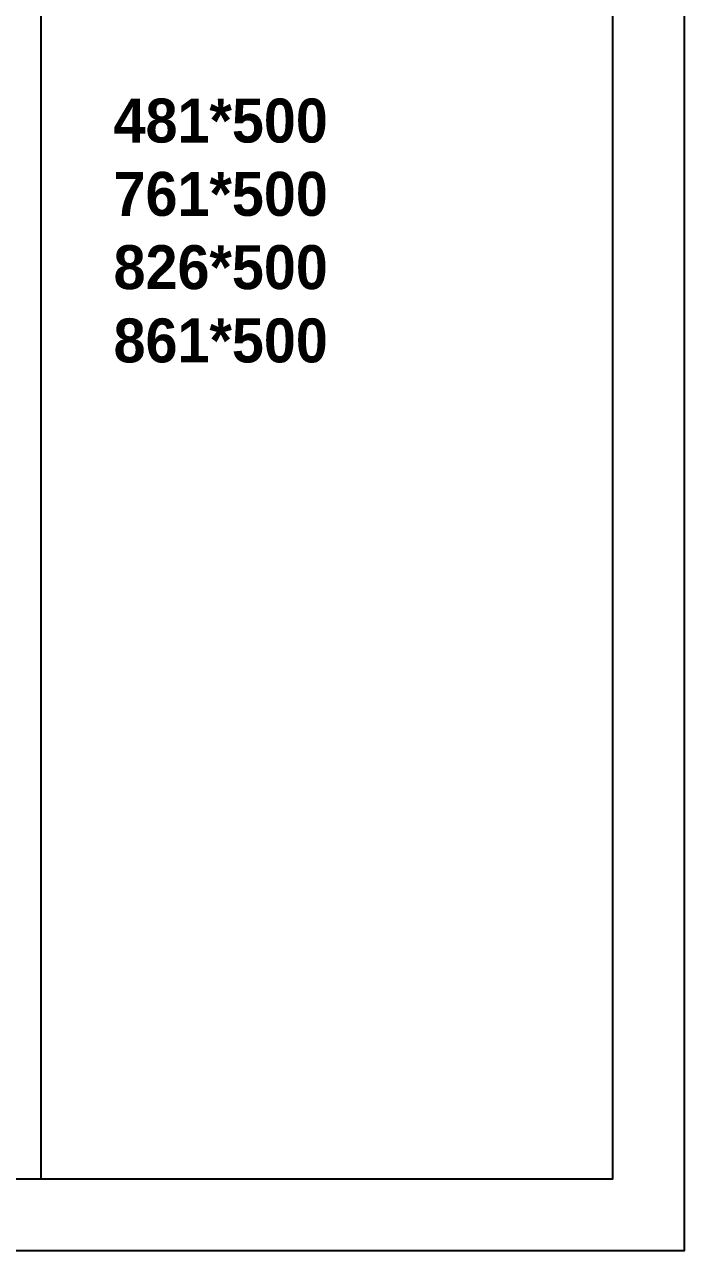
# Model space of a CAD drawing. Header units: millimetres. Extents: x -44117 to 256353, y -2095463 to 65325.
# Drawn here: x 99855 to 101017, y -1009328 to -1007170 of the extents above; entities that cross this region are included whole.
import ezdxf

# ---------------------------------------------------------------- set-up
doc = ezdxf.new("R2010")
doc.units = ezdxf.units.MM
doc.header["$LTSCALE"] = 10

msp = doc.modelspace()

# ---------------------------------------------------------------- linework, layer by layer
msp.add_line((99883.3984875613, -1006225.719249657), (99883.3984875613, -1009202.012605966))
msp.add_lwpolyline([(97987.68562426636, -1009328.216091439), (101016.5692756177, -1009328.216091439), (101016.5692756177, -1005044.509213099), (97987.68562426636, -1005044.509213099)], close=True)
msp.add_lwpolyline([(98113.88910973936, -1006045.428556124), (98113.88910973936, -1009202.012605966), (100890.3657901447, -1009202.012605966), (100890.3657901447, -1006045.428556124)])

# ---------------------------------------------------------------- texts
at = {"insert": (100011.47310281, -1007300.777568509), "char_height": 77.38755947187356, "attachment_point": 1}
msp.add_mtext_dynamic_manual_height_columns('{\\f굴림|b1|i0|c129|p50;481*500 \\P761*500 \\P826*500 \\P861*500 }', width=23400.53555067123, gutter_width=300.9516201683973, heights=[-466.9868337442952], dxfattribs=at)

doc.saveas('drawing.dxf')
